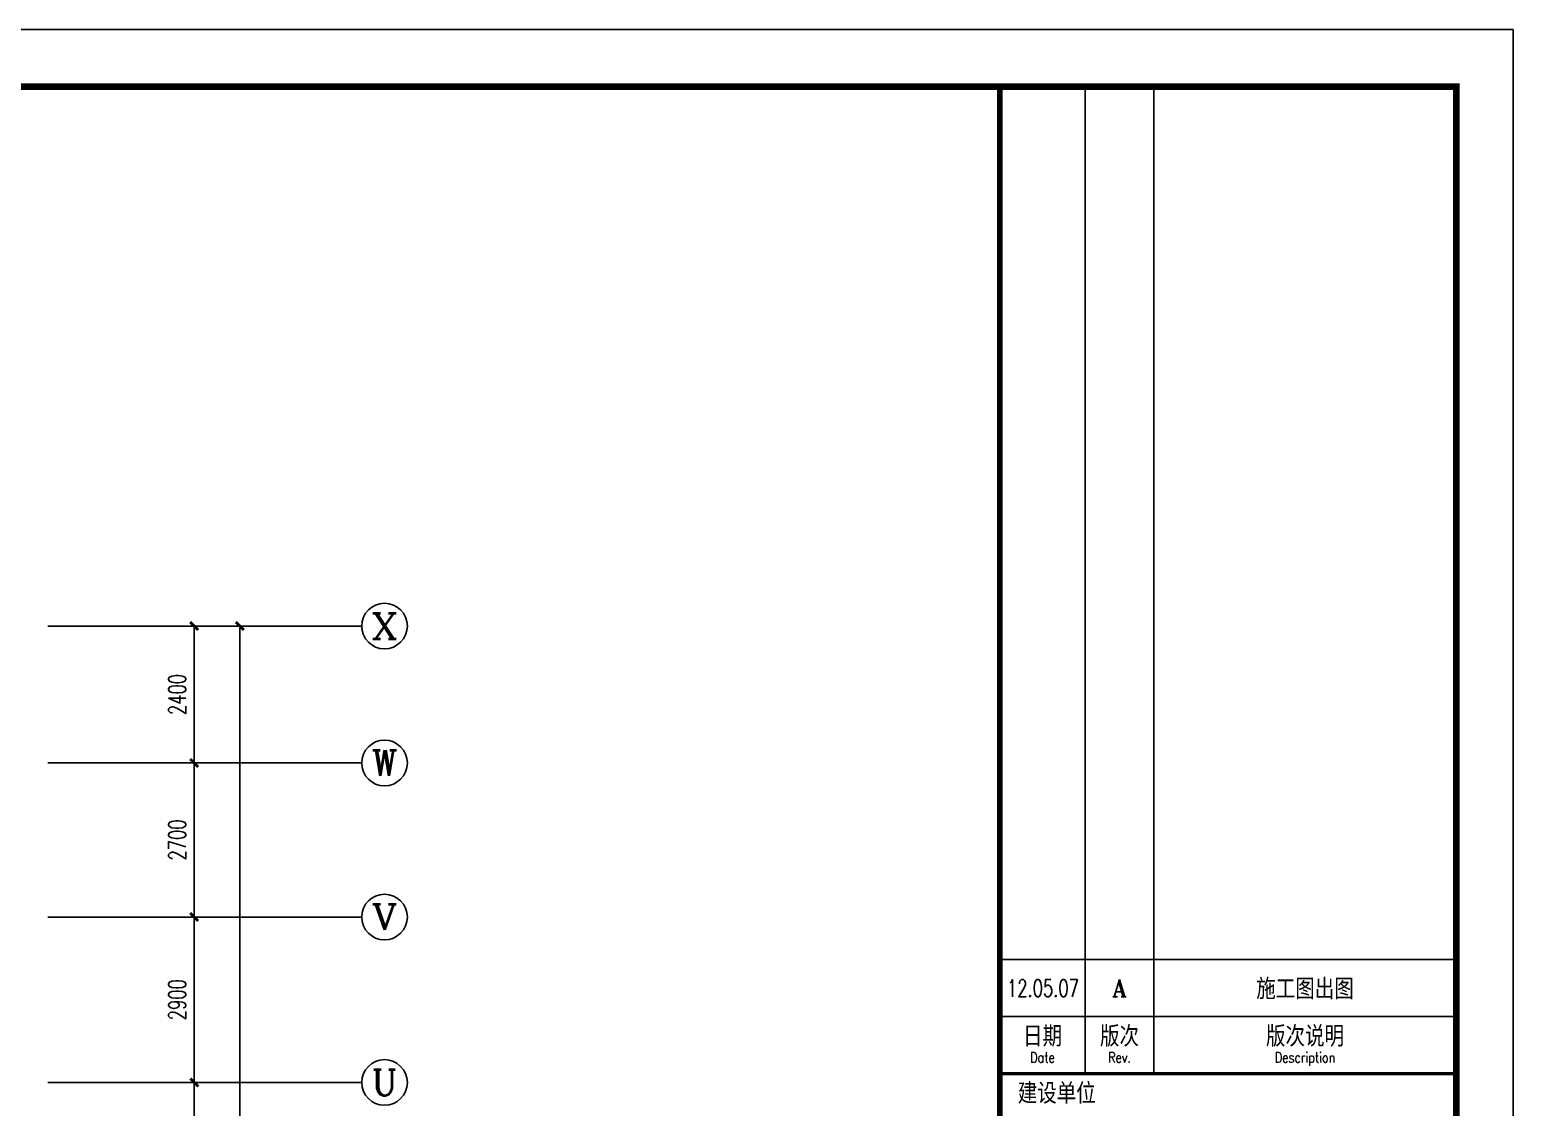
# Model space of a CAD drawing. Extents: x 190999 to 918899, y -200814 to 215286.
# Drawn here: x 249101 to 275099, y 196397 to 215286 of the extents above; entities that cross this region are included whole.
import ezdxf
from ezdxf.enums import TextEntityAlignment as Align

# ---------------------------------------------------------------- set-up
doc = ezdxf.new("R2010")
doc.units = 0
doc.header["$LTSCALE"] = 1000
doc.header["$MEASUREMENT"] = 0
doc.layers.get('Defpoints').update_dxf_attribs({"color": 1})
for name, color, linetype in [('AXIS', 3, 'Continuous'), ('AXIS_TEXT', 7, 'Continuous'), ('图框', 189, 'Continuous')]:
    doc.layers.add(name, color=color, linetype=linetype)
doc.styles.add('_TCH_AXIS', font='COMPLEX', dxfattribs={"bigfont": 'GBCBIG'})
doc.styles.add('COMPLEX', font='COMPLEX')
doc.styles.add('DIM_FONT', font='SIMPLEX', dxfattribs={"width": 0.7, "bigfont": 'GBCBIG'})
doc.styles.add('TKZ1_tjhts.shx', font='tjromant.shx', dxfattribs={"bigfont": 'tjhts.shx'})
doc.styles.add('TKZ2_tjkts.shx', font='tjromant.shx', dxfattribs={"bigfont": 'tjkts.shx'})
doc.dimstyles.new('DIMN', dxfattribs={"dimtxt": 300, "dimasz": 100, "dimexe": 250, "dimexo": 300, "dimgap": 150, "dimtad": 1, "dimdec": 0, "dimzin": 0, "dimdsep": 46, "dimtxsty": 'DIM_FONT', "dimblk": 'ARCHTICK', "dimcen": 0.09, "dimclrt": 7, "dimazin": 2, "dimtfac": 1, "dimtdec": 0, "dimtix": 1, "dimtmove": 2, "dimatfit": 3, "dimfxl": 0, "dimtolj": 1, "dimtzin": 0, "dimarcsym": 0})

# ---------------------------------------------------------------- blocks, each defined once
blk = doc.blocks.new('TJAD_TK_A1')
for p, q in [((1266.38, 940.45), (1266.38, 767.45)), ((1278.38, 940.45), (1278.38, 767.45)), ((1251.38, 777.45), (1263.38, 777.45)), ((1251.38, 777.45), (1331.38, 777.45)), ((1251.38, 767.45), (1331.38, 767.45))]:
    blk.add_line(p, q)
for points, const_width in [([(1251.38, 940.45), (1251.38, 366.45)], 1), ([(1251.38, 767.45), (1331.38, 767.45)], 0.6)]:
    blk.add_lwpolyline(points, dxfattribs=dict(const_width=const_width))
at = {"layer": '图框'}
for p, q in [((1341.38, 950.45), (500.38, 950.45)), ((1341.38, 356.45), (1341.38, 950.45)), ((1251.38, 787.45), (1331.38, 787.45))]:
    blk.add_line(p, q, dxfattribs=at)
at = {"layer": '图框', "const_width": 1.2}
blk.add_lwpolyline([(1331.38, 940.45), (525.38, 940.45), (525.38, 366.45), (1331.38, 366.45)], close=True, dxfattribs=at)
at = {"style": 'TKZ2_tjkts.shx'}
for s, p in [('日期', (1258.88, 774)), ('版次', (1272.38, 774)), ('版次说明', (1304.88, 774)), ('建设单位', (1261.38, 764))]:
    blk.add_text(s, height=3.6, dxfattribs=at).set_placement(p, align=Align.MIDDLE_CENTER)
at = {"style": 'TKZ2_tjkts.shx', "width": 0.8}
for s, p in [('Date', (1258.88, 770.3)), ('Rev.', (1272.38, 770.3)), ('Description', (1304.88, 770.3))]:
    blk.add_text(s, height=1.8, dxfattribs=at).set_placement(p, align=Align.MIDDLE_CENTER)
at = {"layer": '图框', "color": 3, "style": 'TKZ1_tjhts.shx', "width": 0.7}
blk.add_text('12.05.07', height=3, dxfattribs=at).set_placement((1258.96, 782.44), align=Align.MIDDLE_CENTER)
at = {"layer": '图框', "color": 3, "style": 'TKZ1_tjhts.shx'}
for s, height, p in [('A', 3, (1272.38, 782.44)), ('施工图出图', 3.6, (1304.88, 782.3))]:
    blk.add_text(s, height=height, dxfattribs=at).set_placement(p, align=Align.MIDDLE_CENTER)
blk = doc.blocks.new('_ArchTick')
at = {"const_width": 0.5}
blk.add_lwpolyline([(-0.7, -0.7), (0.7, 0.7)], dxfattribs=at)
blk = doc.blocks.new('*D1886')
at = {"layer": 'AXIS', "color": 0, "lineweight": -2}
for p, q in [((249690, 196833), (252235, 196833)), ((251985, 192833), (251985, 196833)), ((249690, 192833), (252235, 192833))]:
    blk.add_line(p, q, dxfattribs=at)
at = {"layer": 'Defpoints', "color": 0}
for p in [(249390, 196833), (251985, 196833), (249390, 192833)]:
    blk.add_point(p, dxfattribs=at)
at = {"layer": 'AXIS', "color": 0, "lineweight": -2, "xscale": 100, "yscale": 100, "zscale": 100}
for p, rotation in [((251985, 196833), 90), ((251985, 192833), 270)]:
    blk.add_blockref('_ArchTick', p, dxfattribs=dict(at, rotation=rotation))
at = {"layer": 'AXIS', "color": 7, "insert": (251685, 194833), "char_height": 300, "attachment_point": 5, "rotation": 90, "style": 'DIM_FONT'}
blk.add_mtext('\\A1;4000', dxfattribs=at)
blk = doc.blocks.new('*D1887')
at = {"layer": 'AXIS', "color": 0, "lineweight": -2}
for p, q in [((249690, 199732), (252235, 199732)), ((251985, 196833), (251985, 199732)), ((249690, 196833), (252235, 196833))]:
    blk.add_line(p, q, dxfattribs=at)
at = {"layer": 'Defpoints', "color": 0}
for p in [(249390, 199732), (251985, 199732), (249390, 196833)]:
    blk.add_point(p, dxfattribs=at)
at = {"layer": 'AXIS', "color": 0, "lineweight": -2, "xscale": 100, "yscale": 100, "zscale": 100}
for p, rotation in [((251985, 199732), 90), ((251985, 196833), 270)]:
    blk.add_blockref('_ArchTick', p, dxfattribs=dict(at, rotation=rotation))
at = {"layer": 'AXIS', "color": 7, "insert": (251685, 198283), "char_height": 300, "attachment_point": 5, "rotation": 90, "style": 'DIM_FONT'}
blk.add_mtext('\\A1;2900', dxfattribs=at)
blk = doc.blocks.new('*D1888')
at = {"layer": 'AXIS', "color": 0, "lineweight": -2}
for p, q in [((249690, 202433), (252235, 202433)), ((251985, 199732), (251985, 202433)), ((249690, 199732), (252235, 199732))]:
    blk.add_line(p, q, dxfattribs=at)
at = {"layer": 'Defpoints', "color": 0}
for p in [(249390, 202433), (251985, 202433), (249390, 199732)]:
    blk.add_point(p, dxfattribs=at)
at = {"layer": 'AXIS', "color": 0, "lineweight": -2, "xscale": 100, "yscale": 100, "zscale": 100}
for p, rotation in [((251985, 202433), 90), ((251985, 199732), 270)]:
    blk.add_blockref('_ArchTick', p, dxfattribs=dict(at, rotation=rotation))
at = {"layer": 'AXIS', "color": 7, "insert": (251685, 201083), "char_height": 300, "attachment_point": 5, "rotation": 90, "style": 'DIM_FONT'}
blk.add_mtext('\\A1;2700', dxfattribs=at)
blk = doc.blocks.new('*D1889')
at = {"layer": 'AXIS', "color": 0, "lineweight": -2}
for p, q in [((249690, 204833), (252235, 204833)), ((251985, 202433), (251985, 204833)), ((249690, 202433), (252235, 202433))]:
    blk.add_line(p, q, dxfattribs=at)
at = {"layer": 'Defpoints', "color": 0}
for p in [(249390, 204833), (251985, 204833), (249390, 202433)]:
    blk.add_point(p, dxfattribs=at)
at = {"layer": 'AXIS', "color": 0, "lineweight": -2, "xscale": 100, "yscale": 100, "zscale": 100}
for p, rotation in [((251985, 204833), 90), ((251985, 202433), 270)]:
    blk.add_blockref('_ArchTick', p, dxfattribs=dict(at, rotation=rotation))
at = {"layer": 'AXIS', "color": 7, "insert": (251685, 203633), "char_height": 300, "attachment_point": 5, "rotation": 90, "style": 'DIM_FONT'}
blk.add_mtext('\\A1;2400', dxfattribs=at)
blk = doc.blocks.new('*D1890')
at = {"layer": 'AXIS', "color": 0, "lineweight": -2}
for p, q in [((249690, 204833), (253035, 204833)), ((252785, 170833), (252785, 204833)), ((249690, 170833), (253035, 170833))]:
    blk.add_line(p, q, dxfattribs=at)
at = {"layer": 'Defpoints', "color": 0}
for p in [(249390, 204833), (252785, 204833), (249390, 170833)]:
    blk.add_point(p, dxfattribs=at)
at = {"layer": 'AXIS', "color": 0, "lineweight": -2, "xscale": 100, "yscale": 100, "zscale": 100}
for p, rotation in [((252785, 204833), 90), ((252785, 170833), 270)]:
    blk.add_blockref('_ArchTick', p, dxfattribs=dict(at, rotation=rotation))
at = {"layer": 'AXIS', "color": 7, "insert": (252485, 187833), "char_height": 300, "attachment_point": 5, "rotation": 90, "style": 'DIM_FONT'}
blk.add_mtext('\\A1;34000', dxfattribs=at)
blk = doc.blocks.new('_AXISO')
blk.add_circle((0, 0), 0.5)
at = {"layer": 'AXIS_TEXT', "style": 'COMPLEX', "width": 1.041667}
blk.add_attdef('A', text='', height=0.56, dxfattribs=at).set_placement((-0.25, -0.28), (0.25, -0.28), align=Align.FIT)

msp = doc.modelspace()

# ---------------------------------------------------------------- linework, layer by layer
at = {"layer": 'AXIS'}
for p, q in [((249419.1, 204832.8), (254919.1, 204832.8)), ((249419.1, 202432.8), (254919.1, 202432.8)), ((249419.1, 199732.4), (254919.1, 199732.4)), ((249419.1, 196832.8), (254919.1, 196832.8))]:
    msp.add_line(p, q, dxfattribs=at)

# ---------------------------------------------------------------- block references
ref = msp.add_blockref('_AXISO', (255319.1, 204832.8), dxfattribs=dict(at, xscale=800, yscale=800, zscale=800))
ref.add_attrib('A', 'X', dxfattribs={"layer": 'AXIS_TEXT', "height": 452.5, "style": '_TCH_AXIS', "width": 1.166667}).set_placement((255092.8, 204606.5), (255545.3, 204606.5), align=Align.FIT)
ref = msp.add_blockref('_AXISO', (255319.1, 202432.8), dxfattribs=dict(at, xscale=800, yscale=800, zscale=800))
ref.add_attrib('A', 'W', dxfattribs={"layer": 'AXIS_TEXT', "height": 452.5, "style": '_TCH_AXIS', "width": 0.954545}).set_placement((255092.8, 202206.5), (255545.3, 202206.5), align=Align.FIT)
ref = msp.add_blockref('_AXISO', (255319.1, 199732.4), dxfattribs=dict(at, xscale=800, yscale=800, zscale=800))
ref.add_attrib('A', 'V', dxfattribs={"layer": 'AXIS_TEXT', "height": 452.5, "style": '_TCH_AXIS', "width": 1.166667}).set_placement((255092.8, 199506.1), (255545.3, 199506.1), align=Align.FIT)
ref = msp.add_blockref('_AXISO', (255319.1, 196832.8), dxfattribs=dict(at, xscale=800, yscale=800, zscale=800))
ref.add_attrib('A', 'U', dxfattribs={"layer": 'AXIS_TEXT', "height": 452.5, "style": '_TCH_AXIS', "width": 1.05}).set_placement((255092.8, 196606.5), (255545.3, 196606.5), align=Align.FIT)
at = {"layer": '图框', "xscale": 100, "yscale": 100, "zscale": 99.99999999999997}
msp.add_blockref('TJAD_TK_A1', (140960.6, 120241.6), dxfattribs=at)

# ---------------------------------------------------------------- dimensions: what is measured, and where the dimension line sits
at = {"layer": 'AXIS'}
for p1, p2, distance, picture, middle in [((249390.5, 202432.8), (249390.5, 204832.8), -2594.4, '*D1889', (251684.9, 203632.8)), ((249390.5, 170832.8), (249390.5, 204832.8), -3394.4, '*D1890', (252484.9, 187832.8)), ((249390.5, 199732.4), (249390.5, 202432.8), -2594.4, '*D1888', (251684.9, 201082.6)), ((249390.5, 196832.8), (249390.5, 199732.4), -2594.4, '*D1887', (251684.9, 198282.6)), ((249390.5, 192832.8), (249390.5, 196832.8), -2594.4, '*D1886', (251684.9, 194832.8))]:
    dim = msp.add_aligned_dim(p1=p1, p2=p2, distance=distance, dimstyle='DIMN', dxfattribs=at)
    dim.commit()
    dim.dimension.update_dxf_attribs({"geometry": picture, "text_midpoint": middle})

doc.saveas('drawing.dxf')
